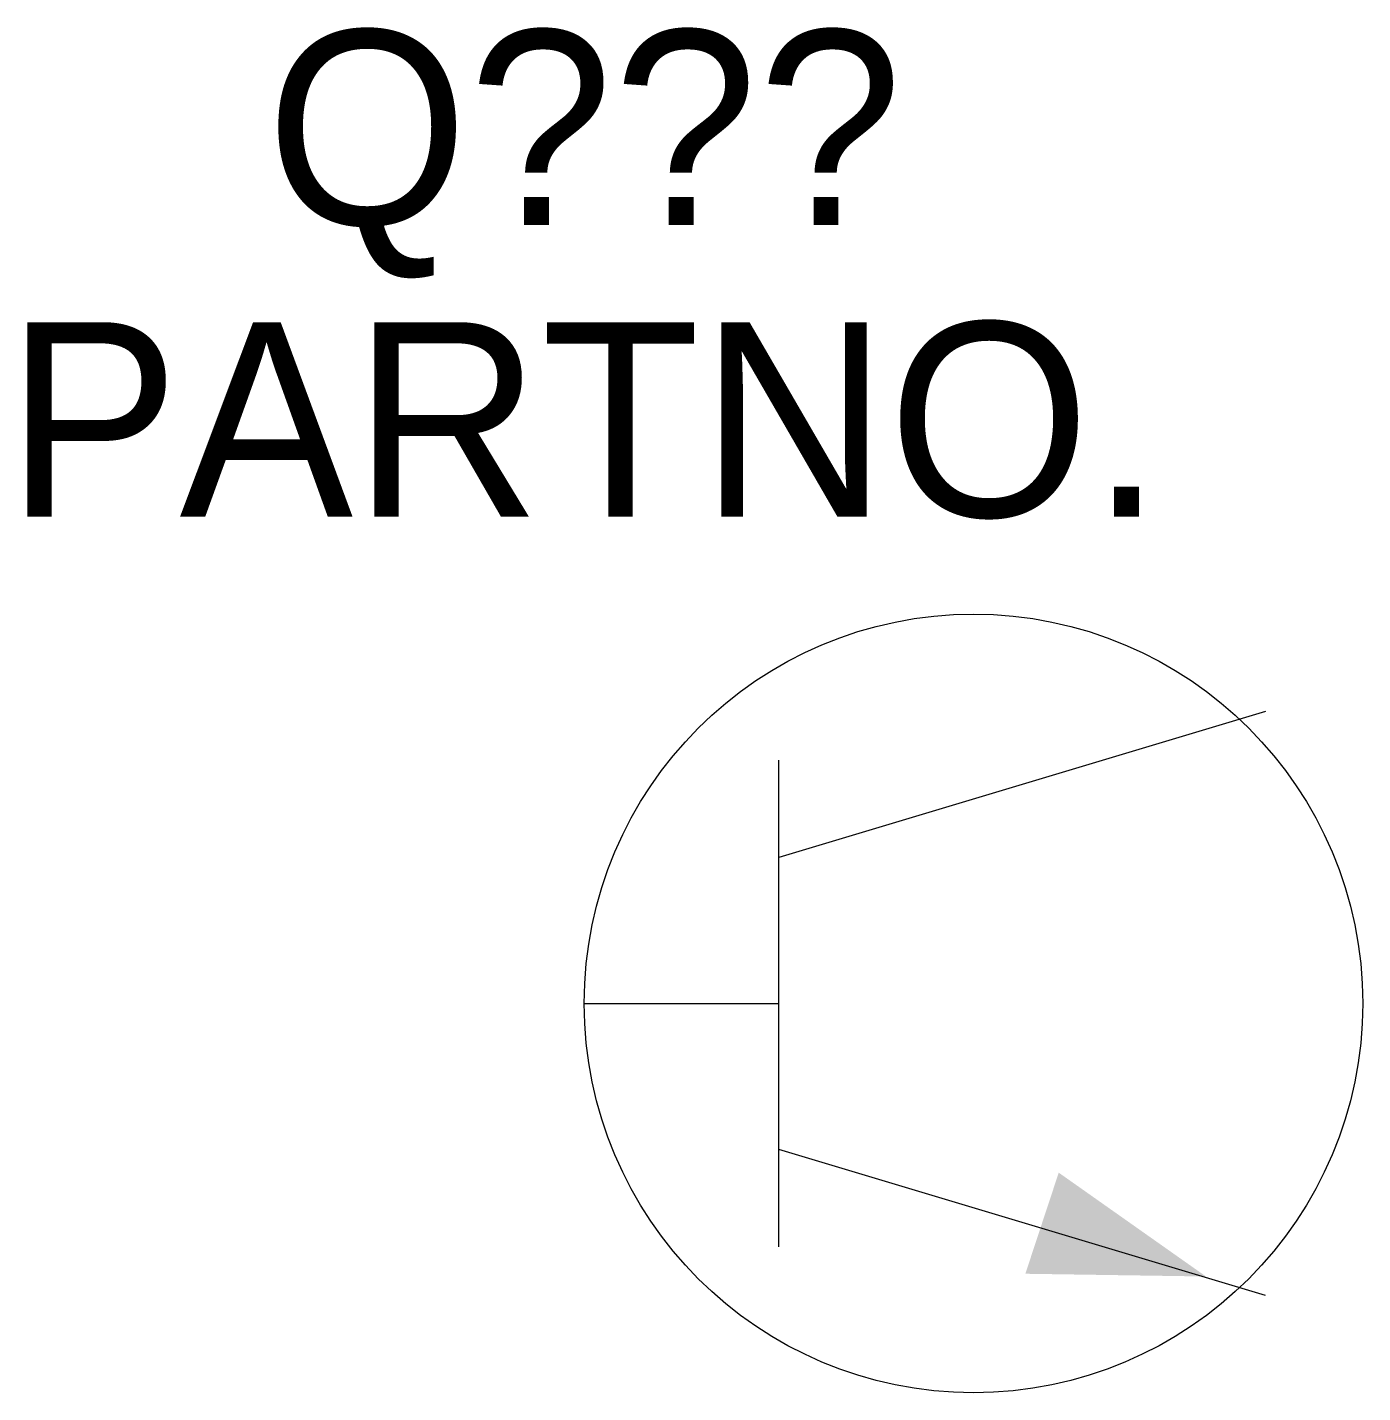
# Model space of a CAD drawing. Extents: x 12.03 to 13.4, y 8 to 9.4.
import ezdxf
from ezdxf.enums import TextEntityAlignment as Align

# ---------------------------------------------------------------- set-up
doc = ezdxf.new("R2010")
doc.units = 0
doc.layers.add('1', color=7, linetype='CONTINUOUS')

# ---------------------------------------------------------------- blocks, each defined once
blk = doc.blocks.new('NPN')
at = {"layer": '1', "color": 0}
for p, q in [((0, 0), (0, -0.2)), ((-0.3, -0.7), (-0.15, -0.2)), ((-0.25, -0.2), (0.25, -0.2)), ((0.3, -0.7), (0.15, -0.2))]:
    blk.add_line(p, q, dxfattribs=at)
blk.add_circle((0, -0.4), 0.4, dxfattribs=at)
blk.add_solid([(-0.2778, -0.4533), (-0.2806, -0.6389), (-0.1739, -0.4876), (-0.2806, -0.6389)], dxfattribs=at)

msp = doc.modelspace()

# ---------------------------------------------------------------- block references
at = {"layer": '1', "color": 0, "rotation": 90}
msp.add_blockref('NPN', (12.6, 8.4), dxfattribs=at)

# ---------------------------------------------------------------- texts
at = {"layer": '1', "color": 0}
for tag, text, p in [('Q???', 'Q???', (12.6, 9.2)), ('PARTNO.', '0000000', (12.6, 8.9))]:
    msp.add_attdef(tag, text=text, height=0.2, dxfattribs=at).set_placement(p, align=Align.CENTER)

doc.saveas('drawing.dxf')
